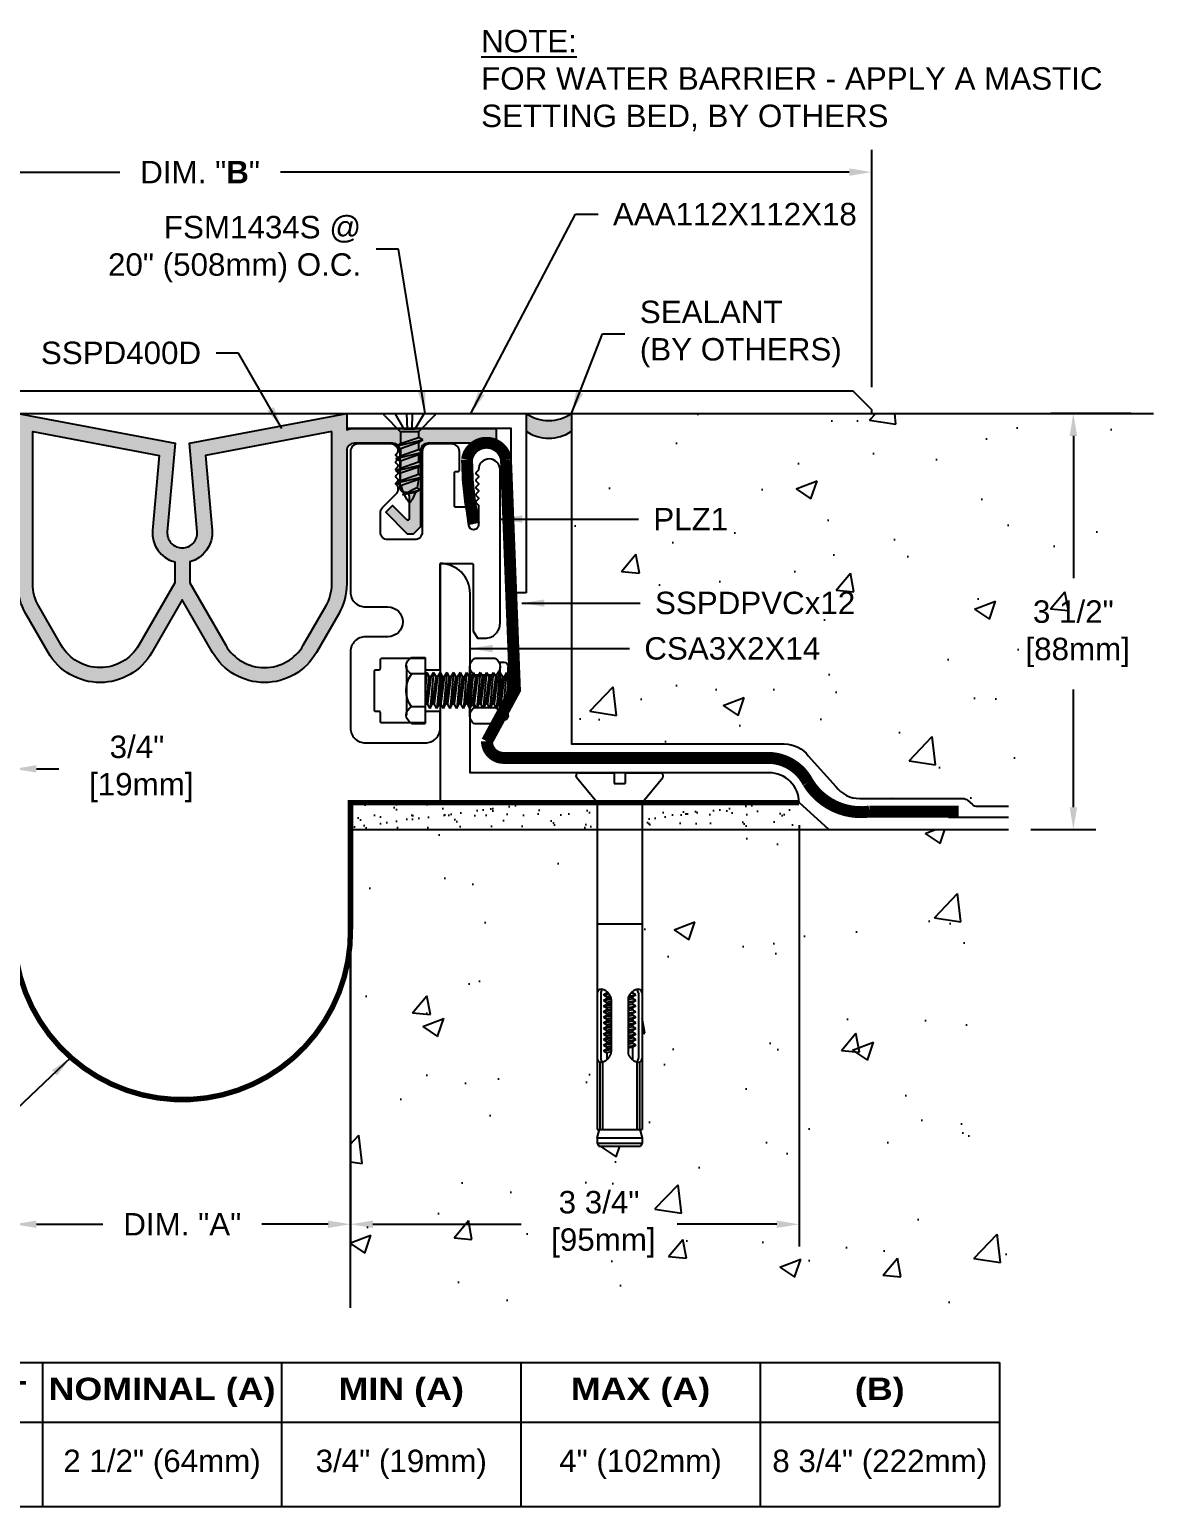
# Model space of a CAD drawing. Header units: inches. Extents: x -1.5 to 44, y 0 to 12.8.
# Drawn here: x 7.16 to 16.55, y 0 to 12.35 of the extents above; entities that cross this region are included whole.
import ezdxf

# ---------------------------------------------------------------- set-up
doc = ezdxf.new("R2010")
doc.units = ezdxf.units.IN
doc.header["$MEASUREMENT"] = 0
for name, color, linetype in [('Anchors', 4, 'Continuous'), ('Conditions', 1, 'Continuous'), ('Dimensions', 3, 'Continuous'), ('Fillers', 2, 'Continuous'), ('Metals', 7, 'Continuous'), ('Seal', 5, 'Continuous'), ('TABLE', 1, 'Continuous'), ('Text', 2, 'Continuous')]:
    doc.layers.add(name, color=color, linetype=linetype)
doc.styles.add('ARIAL', font='arial.ttf')
doc.styles.add('Arial Bold', font='')
doc.styles.get('Arial Bold').set_extended_font_data('Arial Black')
doc.dimstyles.new('Arial', dxfattribs={"dimtxt": 0.1875, "dimasz": 0.1875, "dimexe": 0.1875, "dimexo": 0.1875, "dimgap": 0.1875, "dimtad": 0, "dimtih": 1, "dimtoh": 1, "dimdec": 4, "dimzin": 0, "dimdsep": 46, "dimlunit": 4, "dimtxsty": 'ARIAL', "dimcen": 0.1875, "dimadec": 0, "dimazin": 0, "dimtfac": 1, "dimtdec": 4, "dimtofl": 0, "dimtmove": 0, "dimatfit": 3, "dimfxl": 0, "dimfrac": 2, "dimtolj": 1, "dimtzin": 0, "dimarcsym": 0})
pattern_1 = [(37.5, (-3.29211, 1.62013), (-0.0062993, 0.1926824), [0, -0.152, 0, -0.17, 0, -0.1625]), (7.5, (-3.29211, 1.62013), (0.1769777, 0.2822146), [0, -0.082, 0, -0.137, 0, -0.0525]), (327.5, (-3.41511, 1.62013), (0.3114142, 0.0005659), [0, -0.05, 0, -0.18, 0, -0.235]), (317.5, (-3.41511, 1.62013), (0.3006127, 0.0877676), [0, -0.025, 0, -0.118, 0, -0.135])]

# ---------------------------------------------------------------- blocks, each defined once
blk = doc.blocks.new('PLZ1')
blk.add_lwpolyline([(0.265, 0, -0.414214), (0.275, -0.01), (0.275, -0.56, 0.131652), (0.276, -0.565), (0.308, -0.62, 0.267949), (0.317, -0.625), (0.375, -0.625, 0.414214), (0.5, -0.5), (0.5, 0.785, 1), (0.32, 0.785, -0.198912), (0.317, 0.778), (0.301, 0.762, 0.414214), (0.301, 0.748), (0.317, 0.732, -0.198912), (0.32, 0.725, -0.198912), (0.317, 0.718), (0.301, 0.702, 0.414214), (0.301, 0.688), (0.317, 0.672, -0.198912), (0.32, 0.665, -0.198912), (0.317, 0.658), (0.301, 0.642, 0.414214), (0.301, 0.628), (0.317, 0.612, -0.198912), (0.32, 0.605, -0.198912), (0.317, 0.598), (0.301, 0.582, 0.414214), (0.301, 0.568), (0.317, 0.552, -0.198912), (0.32, 0.545, -0.198912), (0.317, 0.538), (0.301, 0.522, 0.414214), (0.301, 0.508), (0.317, 0.492, -0.198912), (0.32, 0.485), (0.32, 0.322, -0.93609), (0.24, 0.317), (0.221, 0.461, 0.376062), (0.211, 0.47), (0.13, 0.47, -0.414214), (0.12, 0.48), (0.12, 0.76, -0.414214), (0.13, 0.77), (0.15, 0.77, 0.414214), (0.16, 0.78), (0.16, 0.937, 0.414214), (0.097, 1), (-0.088, 1, 0.414214), (-0.15, 0.937), (-0.15, 0.262, -0.414214), (-0.213, 0.2), (-0.438, 0.2, -0.414214), (-0.5, 0.262), (-0.5, 0.424, -0.198912), (-0.482, 0.468), (-0.368, 0.582, 0.198912), (-0.35, 0.626), (-0.35, 0.637, 0.198912), (-0.353, 0.645), (-0.369, 0.66, -0.414214), (-0.369, 0.675), (-0.353, 0.69, 0.198912), (-0.35, 0.697, 0.198912), (-0.353, 0.705), (-0.369, 0.72, -0.414214), (-0.369, 0.735), (-0.353, 0.75, 0.198912), (-0.35, 0.757, 0.198912), (-0.353, 0.765), (-0.369, 0.78, -0.414214), (-0.369, 0.795), (-0.353, 0.81, 0.198912), (-0.35, 0.817, 0.198912), (-0.353, 0.825), (-0.369, 0.84, -0.414214), (-0.369, 0.855), (-0.353, 0.87, 0.198912), (-0.35, 0.877, 0.198912), (-0.353, 0.885), (-0.369, 0.9, -0.414214), (-0.369, 0.915), (-0.353, 0.93, 0.198912), (-0.35, 0.937, 0.414214), (-0.413, 1), (-0.688, 1, 0.414214), (-0.75, 0.937), (-0.75, -0.238, 0.414214), (-0.625, -0.363), (-0.438, -0.363, -1), (-0.438, -0.613), (-0.625, -0.613, 0.414214), (-0.75, -0.737), (-0.75, -1.375, 0.414214), (-0.625, -1.5), (-0.125, -1.5, 0.414214), (0, -1.375), (0, -1.248, 0.414214), (-0.01, -1.238), (-0.115, -1.238, 0.414214), (-0.125, -1.248), (-0.125, -1.323, -0.414214), (-0.135, -1.333), (-0.49, -1.333, -0.414214), (-0.5, -1.323), (-0.5, -1.248, 0.414214), (-0.51, -1.238), (-0.54, -1.238, -0.414214), (-0.55, -1.228), (-0.55, -0.898, -0.414214), (-0.54, -0.888), (-0.51, -0.888, 0.414214), (-0.5, -0.878), (-0.5, -0.803, -0.414214), (-0.49, -0.793), (-0.135, -0.793, -0.414214), (-0.125, -0.803), (-0.125, -0.878, 0.414214), (-0.115, -0.888), (-0.01, -0.888, 0.414214), (0, -0.878), (0, -0.01, -0.414214), (0.01, 0)], format="xyb", close=True)
blk = doc.blocks.new('SSPD400D')
h = blk.add_hatch(color=256)
h.paths.add_polyline_path([(0.125, 0.136), (0.06, 0.875), (1.375, 1.125), (1.375, 0.989, -0.085164), (1.437, 1), (2.625, 1), (2.625, 0.875), (2.054, 0.875, 0.414214), (1.991, 0.813), (1.991, 0.177), (1.929, 0.115), (1.884, 0.115), (1.701, 0.298), (1.758, 0.354), (1.875, 0.237, 0.668179), (1.901, 0.248), (1.901, 0.426, 0.421261), (1.861, 0.465, -0.421261), (1.821, 0.504), (1.821, 0.813, 0.414214), (1.759, 0.875), (1.437, 0.875, 0.414214), (1.375, 0.813), (1.375, -0.3, -0.131652), (1.308, -0.55), (1.121, -0.875, -0.577538), (0.254, -0.875), (0, -0.434), (-0.254, -0.875, -0.577538), (-1.121, -0.875), (-1.308, -0.55, -0.131652), (-1.375, -0.3), (-1.375, 0.813, 0.414214), (-1.438, 0.875), (-1.759, 0.875, 0.414214), (-1.821, 0.813), (-1.821, 0.504, -0.421261), (-1.861, 0.465, 0.421261), (-1.901, 0.426), (-1.901, 0.248, 0.668179), (-1.875, 0.237), (-1.758, 0.354), (-1.701, 0.298), (-1.884, 0.115), (-1.929, 0.115), (-1.991, 0.177), (-1.991, 0.813, 0.414214), (-2.054, 0.875), (-2.625, 0.875), (-2.625, 1), (-1.438, 1, -0.085164), (-1.375, 0.989), (-1.375, 1.125), (-0.06, 0.875), (-0.125, 0.136, 0.439955), (0, 0, 0.439955)])
h.paths.add_polyline_path([(-0.249, 0.147, 0.366501), (-0.063, -0.117), (-0.063, -0.292), (-0.363, -0.813, -0.57735), (-1.012, -0.813), (-1.2, -0.488, -0.131653), (-1.25, -0.3), (-1.25, 0.974), (-0.194, 0.773)], flags=16)
h.paths.add_polyline_path([(0.194, 0.773), (1.25, 0.974), (1.25, -0.3, -0.131653), (1.2, -0.488), (1.012, -0.813, -0.57735), (0.363, -0.813), (0.062, -0.292), (0.062, -0.117, 0.366501), (0.249, 0.147)], flags=16)
for points in [[(1.437, 1), (2.625, 1), (2.625, 0.875), (2.054, 0.875, 0.414214), (1.991, 0.813), (1.991, 0.177), (1.929, 0.115), (1.884, 0.115), (1.701, 0.298), (1.758, 0.354), (1.875, 0.237, 0.668179), (1.901, 0.248), (1.901, 0.426, 0.421261), (1.861, 0.465, -0.421261), (1.821, 0.504), (1.821, 0.813, 0.414214), (1.759, 0.875), (1.437, 0.875, 0.414214), (1.375, 0.813), (1.375, -0.3, -0.131652), (1.308, -0.55), (1.121, -0.875, -0.577538), (0.254, -0.875), (0, -0.434), (-0.254, -0.875, -0.577538), (-1.121, -0.875), (-1.308, -0.55, -0.131652), (-1.375, -0.3), (-1.375, 0.813, 0.414214), (-1.438, 0.875), (-1.759, 0.875, 0.414214), (-1.821, 0.813), (-1.821, 0.504, -0.421261), (-1.861, 0.465, 0.421261), (-1.901, 0.426), (-1.901, 0.248, 0.668179), (-1.875, 0.237), (-1.758, 0.354), (-1.701, 0.298), (-1.884, 0.115), (-1.929, 0.115), (-1.991, 0.177), (-1.991, 0.813, 0.414214), (-2.054, 0.875), (-2.625, 0.875), (-2.625, 1), (-1.438, 1, -0.085164), (-1.375, 0.989), (-1.375, 1.125), (-0.06, 0.875), (-0.125, 0.136, 0.439955), (0, 0, 0.439955), (0.125, 0.136), (0.06, 0.875), (1.375, 1.125), (1.375, 0.989, -0.085164)], [(-1.012, -0.813), (-1.2, -0.488, -0.131653), (-1.25, -0.3), (-1.25, 0.974), (-0.194, 0.773), (-0.249, 0.147, 0.366501), (-0.063, -0.117), (-0.063, -0.292), (-0.363, -0.813, -0.57735)], [(1.25, 0.974), (0.194, 0.773), (0.249, 0.147, -0.366501), (0.062, -0.117), (0.062, -0.292), (0.363, -0.813, 0.57735), (1.012, -0.813), (1.2, -0.488, 0.131653), (1.25, -0.3)]]:
    blk.add_lwpolyline(points, format="xyb", close=True)
blk = doc.blocks.new('SSSA38278')
for p, q in [((-0.341, 0), (-0.045, 0)), ((-0.045, 0), (-0.045, -0.09)), ((0.045, 0), (0.341, 0)), ((0.045, 0), (0.045, -0.09)), ((-0.191, -0.246), (-0.36, -0.039)), ((-0.045, -0.09), (0.045, -0.09)), ((0.191, -0.246), (0.36, -0.039)), ((-0.187, -0.256), (-0.187, -2.982)), ((0.188, -0.256), (0.188, -2.982)), ((-0.187, -1.262), (0.188, -1.262)), ((-0.157, -1.843), (-0.157, -2.387)), ((-0.135, -1.857), (-0.108, -1.84)), ((-0.135, -1.857), (-0.089, -1.849)), ((-0.108, -1.83), (-0.108, -1.84)), ((-0.108, -1.84), (-0.098, -1.838)), ((0.093, -1.844), (0.108, -1.84)), ((0.108, -1.83), (0.108, -1.84)), ((0.135, -1.857), (0.108, -1.84)), ((0.158, -1.843), (0.158, -2.387)), ((-0.135, -1.857), (-0.108, -1.873)), ((-0.135, -1.904), (-0.108, -1.887)), ((-0.135, -1.904), (-0.071, -1.893)), ((-0.135, -1.904), (-0.108, -1.92)), ((-0.135, -1.951), (-0.108, -1.934)), ((-0.135, -1.951), (-0.07, -1.94)), ((-0.135, -1.951), (-0.108, -1.967)), ((-0.078, -1.867), (-0.108, -1.873)), ((-0.108, -1.873), (-0.108, -1.887)), ((-0.108, -1.887), (-0.073, -1.88)), ((-0.07, -1.912), (-0.108, -1.92)), ((-0.108, -1.92), (-0.108, -1.934)), ((-0.108, -1.934), (-0.07, -1.926)), ((-0.07, -1.959), (-0.108, -1.967)), ((-0.108, -1.967), (-0.108, -1.981)), ((-0.108, -1.981), (-0.07, -1.973)), ((-0.07, -1.896), (-0.07, -2.334)), ((0.071, -1.895), (0.108, -1.887)), ((0.071, -1.896), (0.071, -2.334)), ((0.071, -1.915), (0.135, -1.904)), ((0.071, -1.915), (0.135, -1.904)), ((0.108, -1.92), (0.071, -1.928)), ((0.071, -1.942), (0.108, -1.934)), ((0.071, -1.962), (0.135, -1.951)), ((0.108, -1.967), (0.071, -1.975)), ((0.108, -1.873), (0.072, -1.881)), ((0.078, -1.867), (0.135, -1.857)), ((0.135, -1.857), (0.108, -1.873)), ((0.108, -1.873), (0.108, -1.887)), ((0.135, -1.904), (0.108, -1.887)), ((0.135, -1.904), (0.108, -1.92)), ((0.108, -1.92), (0.108, -1.934)), ((0.135, -1.951), (0.108, -1.934)), ((0.135, -1.951), (0.108, -1.967)), ((0.108, -1.967), (0.108, -1.981)), ((-0.135, -1.998), (-0.108, -1.981)), ((-0.135, -1.998), (-0.07, -1.986)), ((-0.135, -1.998), (-0.108, -2.014)), ((-0.135, -2.044), (-0.108, -2.028)), ((-0.135, -2.044), (-0.07, -2.033)), ((-0.135, -2.044), (-0.108, -2.061)), ((-0.135, -2.091), (-0.108, -2.075)), ((-0.135, -2.091), (-0.07, -2.08)), ((-0.135, -2.091), (-0.108, -2.108)), ((-0.07, -2.006), (-0.108, -2.014)), ((-0.108, -2.014), (-0.108, -2.028)), ((-0.108, -2.028), (-0.07, -2.02)), ((-0.07, -2.053), (-0.108, -2.061)), ((-0.108, -2.061), (-0.108, -2.075)), ((-0.108, -2.075), (-0.07, -2.067)), ((-0.07, -2.1), (-0.108, -2.108)), ((0.071, -1.989), (0.108, -1.981)), ((0.071, -2.009), (0.135, -1.998)), ((0.108, -2.014), (0.071, -2.022)), ((0.071, -2.036), (0.108, -2.028)), ((0.071, -2.056), (0.135, -2.044)), ((0.108, -2.061), (0.071, -2.069)), ((0.071, -2.083), (0.108, -2.075)), ((0.071, -2.103), (0.135, -2.091)), ((0.135, -1.998), (0.108, -1.981)), ((0.135, -1.998), (0.108, -2.014)), ((0.108, -2.014), (0.108, -2.028)), ((0.135, -2.044), (0.108, -2.028)), ((0.135, -2.044), (0.108, -2.061)), ((0.108, -2.061), (0.108, -2.075)), ((0.135, -2.091), (0.108, -2.075)), ((0.135, -2.091), (0.108, -2.108)), ((-0.135, -2.138), (-0.108, -2.122)), ((-0.135, -2.138), (-0.07, -2.127)), ((-0.135, -2.138), (-0.108, -2.155)), ((-0.135, -2.185), (-0.108, -2.169)), ((-0.135, -2.185), (-0.07, -2.174)), ((-0.135, -2.185), (-0.108, -2.202)), ((-0.135, -2.232), (-0.108, -2.215)), ((-0.135, -2.232), (-0.07, -2.221)), ((-0.108, -2.108), (-0.108, -2.122)), ((-0.108, -2.122), (-0.07, -2.114)), ((-0.07, -2.147), (-0.108, -2.155)), ((-0.108, -2.155), (-0.108, -2.169)), ((-0.108, -2.169), (-0.07, -2.16)), ((-0.07, -2.193), (-0.108, -2.202)), ((-0.108, -2.202), (-0.108, -2.215)), ((-0.108, -2.215), (-0.07, -2.207)), ((0.108, -2.108), (0.071, -2.116)), ((0.071, -2.13), (0.108, -2.122)), ((0.071, -2.149), (0.135, -2.138)), ((0.108, -2.155), (0.071, -2.163)), ((0.071, -2.177), (0.108, -2.169)), ((0.071, -2.196), (0.135, -2.185)), ((0.108, -2.202), (0.071, -2.21)), ((0.071, -2.224), (0.108, -2.215)), ((0.108, -2.108), (0.108, -2.122)), ((0.135, -2.138), (0.108, -2.122)), ((0.135, -2.138), (0.108, -2.155)), ((0.108, -2.155), (0.108, -2.169)), ((0.135, -2.185), (0.108, -2.169)), ((0.135, -2.185), (0.108, -2.202)), ((0.108, -2.202), (0.108, -2.215)), ((0.135, -2.232), (0.108, -2.215)), ((-0.135, -2.232), (-0.108, -2.248)), ((-0.135, -2.279), (-0.108, -2.262)), ((-0.135, -2.279), (-0.07, -2.268)), ((-0.135, -2.279), (-0.108, -2.295)), ((-0.135, -2.326), (-0.108, -2.309)), ((-0.135, -2.326), (-0.07, -2.315)), ((-0.135, -2.326), (-0.108, -2.342)), ((-0.07, -2.24), (-0.108, -2.248)), ((-0.108, -2.248), (-0.108, -2.262)), ((-0.108, -2.262), (-0.07, -2.254)), ((-0.07, -2.287), (-0.108, -2.295)), ((-0.108, -2.295), (-0.108, -2.309)), ((-0.108, -2.309), (-0.07, -2.301)), ((-0.07, -2.334), (-0.108, -2.342)), ((-0.108, -2.342), (-0.108, -2.401)), ((0.071, -2.243), (0.135, -2.232)), ((0.108, -2.248), (0.071, -2.257)), ((0.071, -2.27), (0.108, -2.262)), ((0.071, -2.29), (0.135, -2.279)), ((0.108, -2.295), (0.071, -2.303)), ((0.135, -2.232), (0.108, -2.248)), ((0.108, -2.248), (0.108, -2.262)), ((0.135, -2.279), (0.108, -2.262)), ((0.135, -2.279), (0.108, -2.295)), ((0.108, -2.295), (0.108, -2.401)), ((-0.166, -2.42), (-0.166, -2.982)), ((-0.143, -2.42), (-0.143, -2.982)), ((0.143, -2.42), (0.143, -2.982)), ((0.166, -2.42), (0.166, -2.982)), ((-0.187, -3.053), (-0.168, -2.982)), ((-0.187, -2.982), (0.188, -2.982)), ((-0.187, -3.053), (0.188, -3.053)), ((-0.187, -3.053), (-0.187, -3.099)), ((0.168, -2.982), (0.188, -3.053)), ((0.188, -3.053), (0.188, -3.099)), ((-0.187, -3.099), (0.188, -3.099)), ((-0.187, -3.099), (-0.174, -3.123)), ((-0.174, -3.123), (0.174, -3.123)), ((0.188, -3.099), (0.174, -3.123))]:
    blk.add_line(p, q)
for centre, radius, start, end in [((-0.341, -0.024), 0.0239, 90, 219.032), ((0.341, -0.024), 0.0239, 320.968, 90), ((-0.202, -0.256), 0.015, 0, 39.1666), ((0.203, -0.256), 0.015, 140.8334, 180), ((-0.159, -1.839), 0.0276, 135, 168.9394), ((-0.135, -1.843), 0.0524, 168.9394, 180), ((-0.159, -1.839), 0.0276, 101.0606, 135), ((-0.155, -1.863), 0.0524, 76.6123, 101.0606), ((-0.129, -1.839), 0.0276, 135, 168.9394), ((-0.105, -1.843), 0.0524, 168.9394, 180), ((-0.129, -1.839), 0.0276, 110.9085, 135), ((-0.161, -1.888), 0.0783, 59.3028, 76.6123), ((-0.179, -1.919), 0.114, 45, 59.3028), ((-0.179, -1.919), 0.114, 30.6972, 45), ((0.179, -1.919), 0.114, 135, 149.3028), ((0.179, -1.919), 0.114, 120.6972, 135), ((0.161, -1.888), 0.0783, 103.3877, 120.6972), ((0.129, -1.839), 0.0276, 45, 69.0915), ((0.155, -1.863), 0.0524, 78.9394, 103.3877), ((0.129, -1.839), 0.0276, 11.0606, 45), ((0.105, -1.843), 0.0524, 360, 11.0606), ((0.159, -1.839), 0.0276, 45, 78.9394), ((0.159, -1.839), 0.0276, 11.0606, 45), ((0.135, -1.843), 0.0524, 0, 11.0606), ((-0.148, -1.901), 0.0783, 13.3877, 30.6972), ((-0.123, -1.895), 0.0524, 358.2993, 13.3877), ((0.123, -1.895), 0.0524, 166.6123, 181.7007), ((0.148, -1.901), 0.0783, 149.3028, 166.6123), ((-0.123, -2.335), 0.0524, 346.6123, 1.7007), ((0.123, -2.335), 0.0524, 178.2993, 193.3877), ((-0.135, -2.387), 0.0524, 180, 191.0606), ((-0.159, -2.392), 0.0276, 191.0606, 225), ((-0.159, -2.392), 0.0276, 225, 258.9394), ((-0.155, -2.367), 0.0524, 258.9394, 283.3877), ((-0.105, -2.387), 0.0524, 180, 191.0606), ((-0.129, -2.392), 0.0276, 191.0606, 225), ((-0.129, -2.392), 0.0276, 225, 249.0915), ((-0.161, -2.342), 0.0783, 283.3877, 300.6972), ((-0.179, -2.311), 0.114, 300.6972, 315), ((-0.179, -2.311), 0.114, 315, 329.3028), ((-0.148, -2.329), 0.0783, 329.3028, 346.6123), ((0.148, -2.329), 0.0783, 193.3877, 210.6972), ((0.179, -2.311), 0.114, 210.6972, 225), ((0.179, -2.311), 0.114, 225, 239.3028), ((0.161, -2.342), 0.0783, 239.3028, 256.6123), ((0.129, -2.392), 0.0276, 290.9085, 315), ((0.155, -2.367), 0.0524, 256.6123, 281.0606), ((0.129, -2.392), 0.0276, 315, 348.9394), ((0.105, -2.387), 0.0524, 348.9394, 0), ((0.159, -2.392), 0.0276, 281.0606, 315), ((0.159, -2.392), 0.0276, 315, 348.9394), ((0.135, -2.387), 0.0524, 348.9394, 360)]:
    blk.add_arc(centre, radius, start, end)
blk = doc.blocks.new('*D8')
at = {"layer": 'Defpoints', "color": 0}
for p in [(7.03, 5.038), (9.842, 5.038), (9.842, 2.36)]:
    blk.add_point(p, dxfattribs=at)
at = {"layer": 'Dimensions', "color": 0, "lineweight": -2}
for p, q in [((7.03, 4.851), (7.03, 2.173)), ((9.842, 4.851), (9.842, 2.173)), ((7.217, 2.36), (7.771, 2.36)), ((9.655, 2.36), (9.1, 2.36))]:
    blk.add_line(p, q, dxfattribs=at)
at = {"layer": 'Dimensions', "color": 0}
for points in [[(7.217, 2.391), (7.217, 2.329), (7.03, 2.36)], [(9.655, 2.391), (9.655, 2.329), (9.842, 2.36)]]:
    blk.add_solid(points, dxfattribs=at)
at = {"layer": 'Dimensions', "color": 0, "insert": (8.436, 2.36), "char_height": 0.1875, "attachment_point": 5, "style": 'ARIAL'}
blk.add_mtext('\\A1;DIM. "A"', dxfattribs=at)
blk = doc.blocks.new('*D9')
at = {"layer": 'Defpoints', "color": 0}
for p in [(6.28, 6.168), (6.28, 5.886), (7.03, 5.886)]:
    blk.add_point(p, dxfattribs=at)
at = {"layer": 'Dimensions', "color": 0, "lineweight": -2}
for p, q in [((6.28, 6.073), (6.28, 6.356)), ((7.03, 6.073), (7.03, 6.356)), ((6.092, 6.168), (5.905, 6.168)), ((7.217, 6.168), (7.405, 6.168))]:
    blk.add_line(p, q, dxfattribs=at)
at = {"layer": 'Dimensions', "color": 0}
for points in [[(6.092, 6.2), (6.092, 6.137), (6.28, 6.168)], [(7.217, 6.2), (7.217, 6.137), (7.03, 6.168)]]:
    blk.add_solid(points, dxfattribs=at)
at = {"layer": 'Dimensions', "color": 0, "insert": (8.057, 6.168), "char_height": 0.1875, "attachment_point": 5, "style": 'ARIAL'}
blk.add_mtext('\\A1;3/4"\\P [19mm]', dxfattribs=at)
blk = doc.blocks.new('*D12')
at = {"layer": 'Defpoints', "color": 0}
for p in [(13.592, 5.886), (9.842, 5.661), (13.592, 2.36)]:
    blk.add_point(p, dxfattribs=at)
at = {"layer": 'Dimensions', "color": 0, "lineweight": -2}
for p, q in [((13.592, 5.698), (13.592, 2.173)), ((9.842, 5.473), (9.842, 2.173)), ((10.03, 2.36), (11.268, 2.36)), ((13.405, 2.36), (12.572, 2.36))]:
    blk.add_line(p, q, dxfattribs=at)
at = {"layer": 'Dimensions', "color": 0}
for points in [[(10.03, 2.391), (10.03, 2.329), (9.842, 2.36)], [(13.405, 2.391), (13.405, 2.329), (13.592, 2.36)]]:
    blk.add_solid(points, dxfattribs=at)
at = {"layer": 'Dimensions', "color": 0, "insert": (11.92, 2.36), "char_height": 0.1875, "attachment_point": 5, "style": 'ARIAL'}
blk.add_mtext('\\A1;3 3/4"\\P [95mm]', dxfattribs=at)
blk = doc.blocks.new('*D13')
at = {"layer": 'Defpoints', "color": 0}
for p in [(16.555, 9.141), (15.342, 5.661), (15.885, 5.661)]:
    blk.add_point(p, dxfattribs=at)
at = {"layer": 'Dimensions', "color": 0, "lineweight": -2}
for p, q in [((16.367, 9.141), (15.698, 9.141)), ((15.885, 8.953), (15.885, 7.764)), ((15.885, 5.848), (15.885, 6.833)), ((15.53, 5.661), (16.073, 5.661))]:
    blk.add_line(p, q, dxfattribs=at)
at = {"layer": 'Dimensions', "color": 0}
for points in [[(15.854, 8.953), (15.917, 8.953), (15.885, 9.141)], [(15.854, 5.848), (15.917, 5.848), (15.885, 5.661)]]:
    blk.add_solid(points, dxfattribs=at)
at = {"layer": 'Dimensions', "color": 0, "insert": (15.885, 7.299), "char_height": 0.1875, "attachment_point": 5, "style": 'ARIAL'}
blk.add_mtext('\\A1;3 1/2"\\P [88mm]', dxfattribs=at)
blk = doc.blocks.new('CSA3X2X14')
at = {"layer": 'Metals'}
blk.add_lwpolyline([(0.25, 1.75, 0.414214), (0, 2), (0, 0), (3, 0, 0.414214), (2.75, 0.25), (0.25, 0.25)], format="xyb", close=True, dxfattribs=at)
blk = doc.blocks.new('FSM1434S')
for p, q in [((0.202, 0), (-0.202, 0)), ((-0.122, 0), (-0.046, -0.132)), ((-0.024, 0), (-0.019, -0.132)), ((0.024, 0), (0.019, -0.132)), ((0.122, 0), (0.046, -0.132)), ((-0.209, -0.016), (-0.075, -0.154)), ((0.209, -0.016), (0.075, -0.154)), ((-0.112, -0.221), (-0.075, -0.2)), ((0.113, -0.273), (-0.112, -0.221)), ((-0.112, -0.221), (-0.075, -0.243)), ((-0.075, -0.154), (0.075, -0.154)), ((-0.075, -0.154), (-0.075, -0.2)), ((0.075, -0.251), (-0.075, -0.2)), ((-0.075, -0.243), (-0.075, -0.246)), ((-0.075, -0.243), (-0.075, -0.303)), ((-0.075, -0.243), (0.075, -0.295)), ((-0.046, -0.132), (0.046, -0.132)), ((0.075, -0.154), (0.075, -0.251)), ((-0.112, -0.325), (-0.075, -0.303)), ((0.113, -0.376), (-0.112, -0.325)), ((-0.112, -0.325), (-0.075, -0.346)), ((0.075, -0.354), (-0.075, -0.303)), ((-0.075, -0.346), (0.075, -0.398)), ((-0.075, -0.346), (-0.075, -0.406)), ((0.113, -0.273), (0.075, -0.251)), ((0.113, -0.273), (0.075, -0.295)), ((0.075, -0.295), (0.075, -0.298)), ((0.075, -0.295), (0.075, -0.354)), ((0.113, -0.376), (0.075, -0.354)), ((-0.112, -0.428), (-0.075, -0.406)), ((0.113, -0.479), (-0.112, -0.428)), ((-0.112, -0.428), (-0.075, -0.449)), ((0.075, -0.458), (-0.075, -0.406)), ((-0.075, -0.509), (-0.075, -0.449)), ((-0.075, -0.449), (0.075, -0.501)), ((0.113, -0.376), (0.075, -0.398)), ((0.075, -0.398), (0.075, -0.458)), ((0.113, -0.479), (0.075, -0.458)), ((0.113, -0.479), (0.075, -0.501)), ((-0.112, -0.531), (-0.075, -0.509)), ((0.105, -0.581), (-0.112, -0.531)), ((-0.112, -0.531), (-0.075, -0.553)), ((0.073, -0.56), (-0.075, -0.509)), ((-0.075, -0.553), (0.067, -0.602)), ((0.105, -0.581), (0.067, -0.602)), ((0.105, -0.581), (0.073, -0.56)), ((0.075, -0.524), (0.075, -0.501)), ((-0.089, -0.64), (-0.063, -0.619)), ((0.058, -0.681), (-0.089, -0.64)), ((-0.089, -0.64), (-0.051, -0.661)), ((0.058, -0.681), (-0.063, -0.619)), ((-0.051, -0.661), (0.058, -0.681))]:
    blk.add_line(p, q)
for centre, radius, start, end in [((-0.202, -0.01), 0.0096, 90, 224.3206), ((0.202, -0.01), 0.0096, 315.6794, 90), ((0.298, -0.526), 0.373, 184.1974, 194.4309), ((-0.298, -0.526), 0.373, 336.5004, 348.2654), ((-0.298, -0.526), 0.373, 354.6624, 0.1882), ((0.298, -0.526), 0.373, 201.2487, 216.9667), ((-0.298, -0.526), 0.373, 323.0333, 335.8104)]:
    blk.add_arc(centre, radius, start, end)
blk = doc.blocks.new('Sealant')
blk.add_hatch(color=253).paths.add_polyline_path([(0.378, -0.15), (0.378, 0, -0.311287), (0, 0), (0, -0.15, 0.311287)])
for centre in [(0.189, 0.274), (0.189, 0.125)]:
    blk.add_arc(centre, 0.333, 235.4186, 304.5814)
blk = doc.blocks.new('HLN516SN')
for p, q in [((-0.242, 0.244), (-0.242, 0.283)), ((-0.205, 0.32), (0.205, 0.32)), ((-0.205, 0.253), (0.205, 0.253)), ((0.242, 0.244), (0.242, 0.283)), ((-0.274, 0.213), (-0.274, 0.04)), ((-0.137, 0.04), (-0.137, 0.213)), ((0.137, 0.04), (0.137, 0.213)), ((0.274, 0.213), (0.274, 0.04)), ((-0.205, 0), (0.205, 0))]:
    blk.add_line(p, q)
for centre, radius, start, end in [((-0.205, 0.175), 0.0783, 29.0208, 150.9792), ((-0.205, 0.283), 0.037, 90, 180), ((0, 0.001), 0.253, 57.1911, 122.8089), ((0.205, 0.175), 0.0783, 29.0208, 150.9792), ((0.205, 0.283), 0.037, 0, 90), ((-0.205, 0.078), 0.0783, 209.0208, 330.9792), ((0, 0.253), 0.253, 237.1911, 302.8089), ((0.205, 0.078), 0.0783, 209.0208, 330.9792)]:
    blk.add_arc(centre, radius, start, end)
blk = doc.blocks.new('H51634S')
for p, q in [((-0.206, 0.158), (0.206, 0.158)), ((-0.275, 0.114), (-0.275, 0)), ((-0.275, 0), (0.275, 0)), ((-0.15, -0.013), (-0.127, 0)), ((-0.15, -0.013), (-0.008, 0)), ((-0.138, 0), (-0.138, 0.114)), ((0.124, 0), (0.113, -0.007)), ((0.137, 0), (0.137, 0.114)), ((0.275, 0.114), (0.275, 0)), ((-0.15, -0.013), (-0.113, -0.034)), ((-0.15, -0.069), (0.15, -0.041)), ((-0.15, -0.069), (-0.113, -0.047)), ((-0.15, -0.069), (-0.113, -0.09)), ((-0.15, -0.124), (0.15, -0.096)), ((-0.15, -0.124), (-0.113, -0.103)), ((0.113, -0.007), (-0.113, -0.034)), ((-0.113, -0.047), (0.113, -0.02)), ((-0.113, -0.047), (-0.113, -0.034)), ((0.113, -0.062), (-0.113, -0.09)), ((-0.113, -0.103), (0.113, -0.075)), ((-0.113, -0.103), (-0.113, -0.09)), ((0.113, -0.118), (-0.113, -0.145)), ((0.113, -0.02), (0.113, -0.007)), ((0.15, -0.041), (0.113, -0.02)), ((0.15, -0.041), (0.113, -0.062)), ((0.113, -0.075), (0.113, -0.062)), ((0.15, -0.096), (0.113, -0.075)), ((0.15, -0.096), (0.113, -0.118)), ((0.113, -0.131), (0.113, -0.118)), ((-0.15, -0.124), (-0.113, -0.145)), ((-0.15, -0.18), (0.15, -0.152)), ((-0.15, -0.18), (-0.113, -0.159)), ((-0.15, -0.18), (-0.113, -0.201)), ((-0.15, -0.235), (0.15, -0.208)), ((-0.15, -0.235), (-0.113, -0.214)), ((-0.15, -0.235), (-0.113, -0.257)), ((-0.113, -0.159), (0.113, -0.131)), ((-0.113, -0.159), (-0.113, -0.145)), ((0.113, -0.173), (-0.113, -0.201)), ((-0.113, -0.214), (0.113, -0.186)), ((-0.113, -0.214), (-0.113, -0.201)), ((0.113, -0.229), (-0.113, -0.257)), ((-0.113, -0.27), (0.113, -0.242)), ((0.15, -0.152), (0.113, -0.131)), ((0.15, -0.152), (0.113, -0.173)), ((0.113, -0.186), (0.113, -0.173)), ((0.15, -0.208), (0.113, -0.186)), ((0.15, -0.208), (0.113, -0.229)), ((0.113, -0.242), (0.113, -0.229)), ((0.15, -0.263), (0.113, -0.242)), ((-0.15, -0.291), (0.15, -0.263)), ((-0.15, -0.291), (-0.113, -0.27)), ((-0.15, -0.291), (-0.113, -0.312)), ((-0.15, -0.346), (0.15, -0.319)), ((-0.15, -0.346), (-0.113, -0.325)), ((-0.15, -0.346), (-0.113, -0.368)), ((-0.113, -0.27), (-0.113, -0.257)), ((0.113, -0.284), (-0.113, -0.312)), ((-0.113, -0.325), (0.113, -0.297)), ((-0.113, -0.325), (-0.113, -0.312)), ((0.113, -0.34), (-0.113, -0.368)), ((-0.113, -0.381), (0.113, -0.353)), ((-0.113, -0.381), (-0.113, -0.368)), ((0.15, -0.263), (0.113, -0.284)), ((0.113, -0.297), (0.113, -0.284)), ((0.15, -0.319), (0.113, -0.297)), ((0.15, -0.319), (0.113, -0.34)), ((0.113, -0.353), (0.113, -0.34)), ((0.15, -0.374), (0.113, -0.353)), ((-0.15, -0.402), (0.15, -0.374)), ((-0.15, -0.402), (-0.113, -0.381)), ((-0.15, -0.402), (-0.113, -0.423)), ((-0.15, -0.458), (0.15, -0.43)), ((-0.15, -0.458), (-0.113, -0.436)), ((-0.15, -0.458), (-0.113, -0.479)), ((-0.15, -0.513), (0.15, -0.485)), ((-0.15, -0.513), (-0.113, -0.492)), ((0.113, -0.395), (-0.113, -0.423)), ((-0.113, -0.436), (0.113, -0.409)), ((-0.113, -0.436), (-0.113, -0.423)), ((0.113, -0.451), (-0.113, -0.479)), ((-0.113, -0.492), (0.113, -0.464)), ((-0.113, -0.492), (-0.113, -0.479)), ((0.15, -0.374), (0.113, -0.395)), ((0.113, -0.409), (0.113, -0.395)), ((0.15, -0.43), (0.113, -0.409)), ((0.15, -0.43), (0.113, -0.451)), ((0.113, -0.464), (0.113, -0.451)), ((0.15, -0.485), (0.113, -0.464)), ((0.15, -0.485), (0.113, -0.507)), ((-0.15, -0.513), (-0.113, -0.534)), ((-0.15, -0.569), (0.15, -0.541)), ((-0.15, -0.569), (-0.113, -0.547)), ((-0.15, -0.569), (-0.113, -0.59)), ((-0.15, -0.624), (0.15, -0.596)), ((-0.15, -0.624), (-0.113, -0.603)), ((0.113, -0.507), (-0.113, -0.534)), ((-0.113, -0.547), (0.113, -0.52)), ((-0.113, -0.547), (-0.113, -0.534)), ((0.113, -0.562), (-0.113, -0.59)), ((-0.113, -0.603), (0.113, -0.575)), ((-0.113, -0.603), (-0.113, -0.59)), ((0.113, -0.52), (0.113, -0.507)), ((0.15, -0.541), (0.113, -0.52)), ((0.15, -0.541), (0.113, -0.562)), ((0.113, -0.575), (0.113, -0.562)), ((0.15, -0.596), (0.113, -0.575)), ((0.15, -0.596), (0.113, -0.618)), ((-0.15, -0.624), (-0.113, -0.645)), ((-0.15, -0.68), (0.15, -0.652)), ((-0.15, -0.68), (-0.113, -0.659)), ((-0.15, -0.68), (-0.113, -0.701)), ((-0.15, -0.735), (0.15, -0.708)), ((-0.15, -0.735), (-0.113, -0.714)), ((-0.15, -0.735), (-0.124, -0.75)), ((0.113, -0.618), (-0.113, -0.645)), ((-0.113, -0.659), (0.113, -0.631)), ((-0.113, -0.659), (-0.113, -0.645)), ((0.113, -0.673), (-0.113, -0.701)), ((-0.113, -0.714), (0.113, -0.686)), ((-0.113, -0.714), (-0.113, -0.701)), ((0.113, -0.729), (-0.06, -0.75)), ((0.113, -0.729), (0.06, -0.75)), ((0.113, -0.631), (0.113, -0.618)), ((0.15, -0.652), (0.113, -0.631)), ((0.15, -0.652), (0.113, -0.673)), ((0.113, -0.686), (0.113, -0.673)), ((0.15, -0.708), (0.113, -0.686)), ((0.15, -0.708), (0.113, -0.729)), ((-0.124, -0.75), (0.06, -0.75))]:
    blk.add_line(p, q)
for centre, radius, start, end in [((-0.206, 0.083), 0.0757, 24.7615, 155.2385), ((0, -0.078), 0.237, 54.5107, 125.4893), ((0.206, 0.083), 0.0757, 24.7615, 155.2385)]:
    blk.add_arc(centre, radius, start, end)
for p in [(-0.113, -0.047), (-0.113, -0.103), (-0.113, -0.159), (-0.113, -0.214), (-0.113, -0.27), (-0.113, -0.325), (-0.113, -0.381), (-0.113, -0.436), (-0.113, -0.492), (-0.113, -0.547), (-0.113, -0.603), (-0.113, -0.659), (-0.113, -0.714)]:
    blk.add_point(p)
blk = doc.blocks.new('*T10')
at = {"layer": 'TABLE', "color": 0, "linetype": 'ByBlock', "lineweight": -2}
for p, q in [((0, 0), (12.75, 0)), ((0, 0), (0, -1.205)), ((2.75, 0), (2.75, -1.205)), ((4.75, 0), (4.75, -1.205)), ((6.75, 0), (6.75, -1.205)), ((8.75, 0), (8.75, -1.205)), ((10.75, 0), (10.75, -1.205)), ((12.75, 0), (12.75, -1.205)), ((0, -0.5), (12.75, -0.5)), ((0, -1.205), (12.75, -1.205))]:
    blk.add_line(p, q, dxfattribs=at)
at = {"layer": 'TABLE', "color": 2, "char_height": 0.1875, "attachment_point": 5}
for s, insert, width, style in [('{\\fArial Black|b0|i0|c0|p34;NOMINAL (A)}', (5.75, -0.25), 1.88, 'Arial Bold'), ('{\\fArial Black|b0|i0|c0|p34;MIN (A)}', (7.75, -0.25), 1.88, 'Arial Bold'), ('{\\fArial Black|b0|i0|c0|p34;MAX (A)}', (9.75, -0.25), 1.88, 'Arial Bold'), ('(B)', (11.75, -0.25), 1.88, 'Arial Bold'), ('{\\fArial Black|b0|i0|c0|p34;MODEL}', (1.375, -0.25), 2.63, 'Arial Bold'), ('{\\fArial Black|b0|i0|c0|p34;MOVEMENT}', (3.75, -0.25), 1.88, 'Arial Bold'), ('3 1/4" (83mm)', (3.75, -0.852), 1.88, 'ARIAL'), ('2 1/2" (64mm)', (5.75, -0.852), 1.88, 'ARIAL'), ('3/4" (19mm)', (7.75, -0.852), 1.88, 'ARIAL'), ('4" (102mm)', (9.75, -0.852), 1.88, 'ARIAL'), ('8 3/4" (222mm)', (11.75, -0.852), 1.88, 'ARIAL'), ('SSPD-400D x 3 1/2P', (1.375, -0.852), 2.63, 'ARIAL')]:
    blk.add_mtext(s, dxfattribs=dict(at, insert=insert, width=width, style=style))
blk = doc.blocks.new('AAA112X112X18')
for p, q in [((0, 0), (0, -0.125)), ((-1.5, -1.5), (-1.375, -1.5))]:
    blk.add_line(p, q)
for points in [[(0, 0), (-1.5, 0), (-1.5, -1.5)], [(-1.375, -1.5), (-1.375, -0.125), (0, -0.125)]]:
    blk.add_lwpolyline(points)
blk = doc.blocks.new('*D28')
at = {"layer": 'Defpoints', "color": 0}
for p in [(14.2, 11.159), (4.327, 9.172), (14.2, 9.172)]:
    blk.add_point(p, dxfattribs=at)
at = {"layer": 'Dimensions', "color": 0, "lineweight": -2}
for p, q in [((4.327, 9.36), (4.327, 11.346)), ((14.2, 9.36), (14.2, 11.346)), ((4.515, 11.159), (7.913, 11.159)), ((14.012, 11.159), (9.256, 11.159))]:
    blk.add_line(p, q, dxfattribs=at)
at = {"layer": 'Dimensions', "color": 0}
for points in [[(4.515, 11.19), (4.515, 11.128), (4.327, 11.159)], [(14.012, 11.19), (14.012, 11.128), (14.2, 11.159)]]:
    blk.add_solid(points, dxfattribs=at)
at = {"layer": 'Dimensions', "color": 0, "insert": (8.585, 11.159), "char_height": 0.1875, "attachment_point": 5, "style": 'ARIAL'}
blk.add_mtext('\\A1;DIM. "{\\fArial|b1|i0|c0|p34;B}"', dxfattribs=at)

msp = doc.modelspace()

# ---------------------------------------------------------------- hatches: boundary and pattern name
at = {"layer": 'Conditions'}
h = msp.add_hatch(dxfattribs=at)
h.set_pattern_fill('AR-CONC', color=256, scale=0.25, style=0)
h.set_pattern_definition([(50, (-0.5041, -0.3293), (1.79315, -0.15688), [0.1875, -2.0625]), (355, (-0.5041, -0.3293), (-0.34688, 1.88048), [0.15, -1.65]), (100.451, (-0.3547, -0.3424), (1.44627, 1.7236), [0.15935, -1.75286]), (46.184, (-0.5041, 0.1707), (2.6681, -0.4138), [0.28125, -3.09375]), (96.636, (-0.2818, 0.1362), (2.33666, 2.4353), [0.23903, -2.62928]), (351.184, (-0.5041, 0.1707), (2.33665, 2.4353), [0.225, -2.475]), (21, (-0.2541, 0.0457), (1.49227, -1.00655), [0.1875, -2.0625]), (326, (-0.2541, 0.0457), (0.60829, 1.81288), [0.15, -1.65]), (71.451, (-0.1298, -0.0382), (2.10056, 0.80633), [0.15935, -1.75286]), (37.5, (-0.50414, -0.3293), (0.0304, 0.832235), [0, -1.63, 0, -1.675, 0, -1.65625]), (7.5, (-0.5041, -0.3293), (0.657674, 0.98603), [0, -0.955, 0, -1.5925, 0, -0.63125]), (327.5, (-1.06164, -0.3293), (1.334556, -0.056387), [0, -0.625, 0, -1.95, 0, -2.5875]), (317.5, (-1.3116, -0.3293), (1.457965, 0.25026), [0, -0.8125, 0, -1.295, 0, -1.8375])])
edge = h.paths.add_edge_path()
edge.add_arc((13.46898, 6.12655), 0.25, 36.811233, 90, ccw=False)
edge.add_line((13.66914, 6.27635), (13.89914, 6.02044))
edge.add_arc((14.0993, 6.17024), 0.25, 216.811233, 270)
edge.add_line((14.0993, 5.92024), (14.9619, 5.92024))
edge.add_arc((14.9619, 5.85774), 0.0625, 47.795503, 90, ccw=False)
edge.add_line((15.00389, 5.90403), (15.02401, 5.88578))
edge.add_line((15.02401, 5.88578), (15.34208, 5.88578))
edge.add_line((15.34208, 5.88578), (16.55476, 9.14091))
edge.add_line((16.55476, 9.14091), (11.68923, 9.14091))
edge.add_line((11.68923, 9.14091), (11.68923, 9.14091))
edge.add_line((11.68923, 9.14091), (11.68923, 6.37655))
edge.add_line((11.68923, 6.37655), (13.46898, 6.37655))
h = msp.add_hatch(dxfattribs=at)
h.set_pattern_fill('AR-SAND', color=256, scale=0.1, style=0)
h.set_pattern_definition(pattern_1)
h.paths.add_polyline_path([(11.90458, 5.88014, 0.09676873), (11.90348, 5.88578), (9.84208, 5.88578), (9.84208, 5.66078), (11.90458, 5.66078)])
h = msp.add_hatch(dxfattribs=at)
h.set_pattern_fill('AR-SAND', color=256, scale=0.1, style=0)
h.set_pattern_definition(pattern_1)
h.paths.add_polyline_path([(13.59208, 5.88578), (12.28069, 5.88578, 0.09676873), (12.27958, 5.88014), (12.27958, 5.66078), (13.59208, 5.66078)])
h = msp.add_hatch(dxfattribs=at)
h.set_pattern_fill('AR-CONC', color=256, scale=0.25, style=0)
h.set_pattern_definition([(50, (-3.2921, 1.6201), (1.79315, -0.15688), [0.1875, -2.0625]), (355, (-3.2921, 1.6201), (-0.34688, 1.88048), [0.15, -1.65]), (100.451, (-3.1427, 1.607), (1.44627, 1.7236), [0.15935, -1.75286]), (46.184, (-3.2921, 2.1201), (2.6681, -0.4138), [0.28125, -3.09375]), (96.636, (-3.0698, 2.0856), (2.33666, 2.4353), [0.23903, -2.62928]), (351.184, (-3.292, 2.12), (2.33665, 2.4353), [0.225, -2.475]), (21, (-3.0421, 1.9951), (1.49227, -1.00655), [0.1875, -2.0625]), (326, (-3.0421, 1.9951), (0.60829, 1.81288), [0.15, -1.65]), (71.451, (-2.9178, 1.9113), (2.10056, 0.80633), [0.15935, -1.75286]), (37.5, (-3.2921, 1.6201), (0.0304, 0.832235), [0, -1.63, 0, -1.675, 0, -1.65625]), (7.5, (-3.2921, 1.6201), (0.657674, 0.98603), [0, -0.955, 0, -1.5925, 0, -0.63125]), (327.5, (-3.8496, 1.6201), (1.334556, -0.056387), [0, -0.625, 0, -1.95, 0, -2.5875]), (317.5, (-4.0996, 1.6201), (1.457965, 0.25026), [0, -0.8125, 0, -1.295, 0, -1.8375])])
h.paths.add_polyline_path([(11.90458, 5.66078), (9.84208, 5.66078), (9.84208, 1.66078), (15.34208, 1.66078), (15.34208, 5.66078), (12.27958, 5.66078), (12.27958, 3.15377), (12.26027, 3.15377), (12.27958, 3.08289), (12.27958, 3.03639), (12.26616, 3.01314), (11.91801, 3.01314), (11.90458, 3.03639), (11.90458, 3.08289), (11.9239, 3.15377), (11.90458, 3.15377)])
h.paths.add_polyline_path([(11.52657, 2.6147), (12.31385, 2.6147), (12.31385, 2.10571), (11.52657, 2.10571)], flags=24)
h.paths.add_polyline_path([(13.91168, 4.84478), (16.09121, 4.84478), (16.09121, 4.18912), (13.91168, 4.18912)], flags=9)

# ---------------------------------------------------------------- linework, layer by layer
msp.add_lwpolyline([(4.32747, 9.14091), (14.19997, 9.14091), (14.19997, 9.17216), (14.04372, 9.32841), (4.48372, 9.32841), (4.32747, 9.17216)], close=True)
for p, q in [((11.68923, 9.14091), (16.55476, 9.14091)), ((15.34208, 5.76107), (14.84183, 5.76107))]:
    msp.add_line(p, q, dxfattribs=at)
msp.add_lwpolyline([(11.68923, 9.14091), (11.68923, 6.37655), (13.46898, 6.37655, -0.23633823), (13.66914, 6.27635), (13.89914, 6.02044, 0.23633823), (14.0993, 5.92024), (14.9619, 5.92024, -0.18626214), (15.00389, 5.90403), (15.03893, 5.87225, 0.18626214), (15.08092, 5.85605), (15.34208, 5.85605)], format="xyb", dxfattribs=at)
msp.add_lwpolyline([(9.84208, 5.66078), (13.84208, 5.66078), (13.59208, 5.88578), (9.84208, 5.88578)], close=True, dxfattribs=at)
msp.add_lwpolyline([(9.84208, 1.66078), (9.84208, 5.66078), (15.34208, 5.66078)], dxfattribs=at)
at = {"layer": 'Fillers'}
for points, const_width in [([(14.92709, 5.81078), (14.18064, 5.81078, -0.29701637), (13.66725, 6.05392, 0.28388423), (13.32867, 6.2604), (11.11726, 6.2604, -0.40580864), (10.98341, 6.39742), (10.98341, 6.39742), (11.21708, 6.8296), (11.14208, 8.75539, 0.85820247), (10.81638, 8.75539, 0.05493738), (10.87571, 8.21698, -0.1788182)], 0.1), ([(3.27958, 5.88578), (7.02958, 5.88578), (7.02958, 4.82707, 1.01354171), (9.84208, 4.82707), (9.84208, 5.88578), (13.59208, 5.88578)], 0.045)]:
    msp.add_lwpolyline(points, format="xyb", dxfattribs=dict(at, const_width=const_width))

# ---------------------------------------------------------------- block references
msp.add_blockref('*T10', (2.51647, 1.2048))
at = {"layer": 'Anchors', "xscale": -1}
msp.add_blockref('FSM1434S', (10.33507, 9.14091), dxfattribs=at)
for name, p, rotation in [('H51634S', (10.46708, 6.82394), 90), ('HLN516SN', (10.84017, 6.81762), 270)]:
    msp.add_blockref(name, p, dxfattribs=dict(at, rotation=rotation))
at = {"layer": 'Anchors'}
msp.add_blockref('SSSA38278', (12.09208, 6.13578), dxfattribs=at)
at = {"layer": 'Conditions'}
msp.add_blockref('Sealant', (11.31083, 9.14091), dxfattribs=at)
at = {"layer": 'Metals', "xscale": -1}
msp.add_blockref('AAA112X112X18', (9.81083, 9.14091), dxfattribs=at)
at = {"layer": 'Metals'}
for name, p in [('PLZ1', (10.59208, 7.88578)), ('CSA3X2X14', (10.59208, 5.88578))]:
    msp.add_blockref(name, p, dxfattribs=at)
at = {"layer": 'Seal'}
msp.add_blockref('SSPD400D', (8.43583, 8.01591), dxfattribs=at)

# ---------------------------------------------------------------- texts
at = {"layer": 'Text', "char_height": 0.1875, "style": 'ARIAL'}
for s, insert, width, attachment_point in [('{\\LNOTE:}\\PFOR WATER BARRIER - APPLY A MASTIC SETTING BED, BY OTHERS', (10.93436, 12.34846), 5.9299694, 1), ('AAA112X112X18', (12.03632, 10.80649), 2.2451472, 4), ('FSM1434S @\\P20" (508mm) O.C.', (9.93114, 10.5143), 2.5915624, 6), ('SEALANT\\P(BY OTHERS)', (12.26098, 9.80541), 3.2637827, 4), ('SSPD400D', (8.59327, 9.64609), 2.2001284, 6), ('PLZ1', (12.37372, 8.25726), 2.0958254, 4), ('SSPDPVCx12', (12.38779, 7.55469), 2.6162653, 4), ('\\A1;CSA3X2X14', (12.29878, 7.1746), 2.4899842, 4)]:
    msp.add_mtext(s, dxfattribs=dict(at, insert=insert, width=width, attachment_point=attachment_point))

# ---------------------------------------------------------------- dimensions: what is measured, and where the dimension line sits
at = {"layer": 'Dimensions'}
for base, p1, p2, text, picture, middle in [((14.19997, 11.15884), (4.32747, 9.17216), (14.19997, 9.17216), 'DIM. "{\\fArial|b1|i0|c0|p34;B}"', '*D28', (8.58458, 11.15884)), ((9.84208, 2.3602), (7.02958, 5.03809), (9.84208, 5.03809), 'DIM. "A"', '*D8', (8.43583, 2.3602))]:
    dim = msp.add_linear_dim(base=base, p1=p1, p2=p2, text=text, dimstyle='Arial', override={"dimpost": '\\X'}, dxfattribs=at)
    dim.commit()
    dim.dimension.update_dxf_attribs({"geometry": picture, "text_midpoint": middle, "dimtype": 160})
dim = msp.add_linear_dim(base=(15.88535, 5.66078), p1=(16.55476, 9.14091), p2=(15.34208, 5.66078), angle=90, dimstyle='Arial', override={"dimpost": '\\X'}, dxfattribs=at)
dim.commit()
dim.dimension.update_dxf_attribs({"geometry": '*D13', "text_midpoint": (15.88535, 7.2986), "dimtype": 160})
for base, p1, p2, picture, middle in [((6.27958, 6.16839), (7.02958, 5.88578), (6.27958, 5.88578), '*D9', (8.05661, 6.16839)), ((13.59208, 2.3602), (9.84208, 5.66078), (13.59208, 5.88578), '*D12', (11.92021, 2.3602))]:
    dim = msp.add_linear_dim(base=base, p1=p1, p2=p2, dimstyle='Arial', override={"dimpost": '\\X'}, dxfattribs=at)
    dim.commit()
    dim.dimension.update_dxf_attribs({"geometry": picture, "text_midpoint": middle, "dimtype": 160})

# ---------------------------------------------------------------- leaders
at = {"layer": 'Text', "annotation_type": 0, "has_hookline": 1}
for points, hookline_direction, text_width in [([(10.84797, 9.14091), (11.72382, 10.80649), (11.91132, 10.80649)], 0, 2.02746), ([(10.4672, 9.14091), (10.24364, 10.5143), (10.05614, 10.5143)], 1, 2.08578), ([(11.68923, 9.14091), (11.94848, 9.80541), (12.13598, 9.80541)], 0, 1.66282), ([(9.26829, 9.01591), (8.90577, 9.64609), (8.71827, 9.64609)], 1, 1.31378), ([(11.09208, 8.25726), (12.24872, 8.25726)], 0, 0.55777), ([(11.27572, 7.55469), (12.26279, 7.55469)], 0, 1.64862), ([(10.84208, 7.1746), (12.17378, 7.1746)], 0, 1.445)]:
    msp.add_leader(points, dimstyle='Arial', override={"dimgap": 0.125, "dimtad": 0}, dxfattribs=dict(at, hookline_direction=hookline_direction, text_width=text_width))
at = {"layer": 'Text'}
msp.add_leader([(7.50394, 3.75484), (6.15898, 2.47463), (5.98173, 2.47463)], dimstyle='Arial', dxfattribs=at)

doc.saveas('drawing.dxf')
